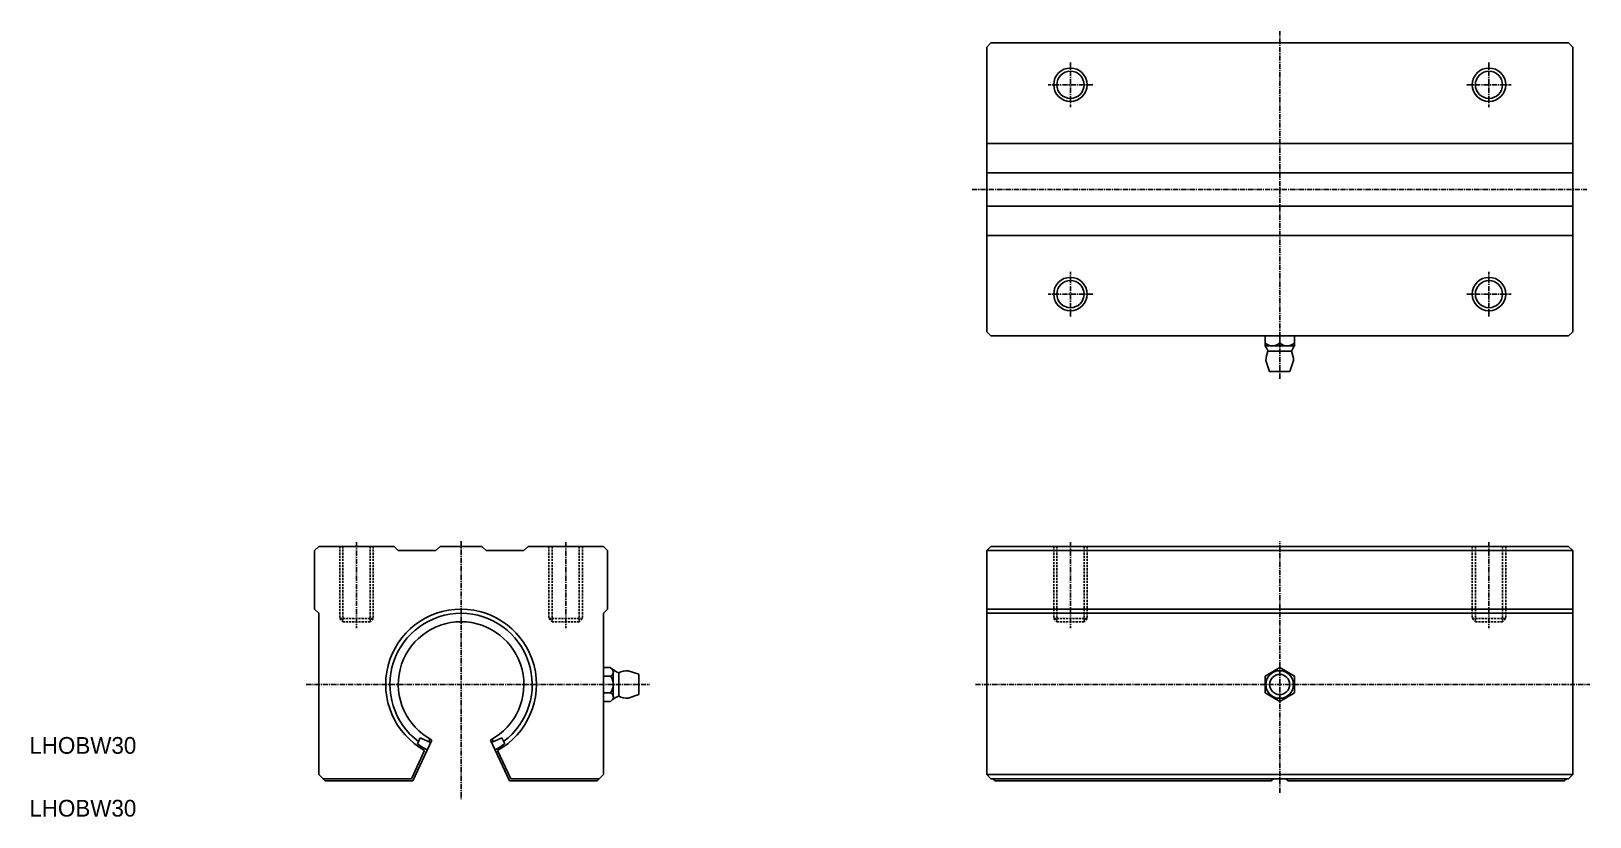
# Model space of a CAD drawing. Extents: x 10 to 383, y 10 to 198.
import ezdxf

# ---------------------------------------------------------------- set-up
doc = ezdxf.new("R2010")
doc.units = 0
doc.linetypes.add('CENTER', pattern=[2, 1.25, -0.25, 0.25, -0.25])
doc.linetypes.add('DASHED', pattern=[0.75, 0.5, -0.25])
doc.layers.get('0').update_dxf_attribs({"linetype": 'CONTINUOUS'})
doc.layers.add('CENTER', color=1, linetype='CENTER')

msp = doc.modelspace()

# ---------------------------------------------------------------- linework, layer by layer
at = {"color": 7, "linetype": 'CONTINUOUS'}
for p, q in [((239.74, 194.8), (238.74, 193.8)), ((238.74, 125.8), (238.74, 193.8)), ((239.74, 194.8), (377.74, 194.8)), ((377.74, 194.8), (378.74, 193.8)), ((378.74, 125.8), (378.74, 193.8)), ((238.74, 170.8), (378.74, 170.8)), ((238.74, 163.8), (378.74, 163.8)), ((238.74, 155.8), (378.74, 155.8)), ((238.74, 148.8), (378.74, 148.8)), ((238.74, 125.8), (239.74, 124.8)), ((239.74, 124.8), (377.74, 124.8)), ((305.24, 122.42), (305.24, 124.8)), ((308.74, 124.8), (308.74, 123.1)), ((312.24, 122.42), (312.24, 124.8)), ((377.74, 124.8), (378.74, 125.8)), ((308.74, 122.42), (305.24, 122.42)), ((311.54, 121.14), (305.94, 121.14)), ((308.74, 122.42), (312.24, 122.42)), ((305.44, 118.9), (306.31, 116.3)), ((311.17, 116.3), (306.31, 116.3)), ((311.17, 116.3), (312.04, 118.9)), ((78.15, 73.55), (79.15, 74.55)), ((97.15, 74.55), (79.15, 74.55)), ((98.15, 73.55), (97.15, 74.55)), ((107.15, 73.55), (108.15, 74.55)), ((118.15, 74.55), (108.15, 74.55)), ((119.15, 73.55), (118.15, 74.55)), ((128.15, 73.55), (129.15, 74.55)), ((147.15, 74.55), (129.15, 74.55)), ((148.15, 73.55), (147.15, 74.55)), ((238.74, 73.55), (239.74, 74.55)), ((239.74, 74.55), (377.74, 74.55)), ((378.74, 73.55), (377.74, 74.55)), ((78.15, 73.55), (78.15, 59.55)), ((107.15, 73.55), (98.15, 73.55)), ((128.15, 73.55), (119.15, 73.55)), ((148.15, 73.55), (148.15, 59.55)), ((238.74, 73.55), (378.74, 73.55)), ((238.74, 73.55), (238.74, 20.05)), ((378.74, 73.55), (378.74, 20.05)), ((79.15, 58.55), (78.15, 59.55)), ((79.15, 58.55), (79.15, 20.05)), ((147.15, 58.55), (148.15, 59.55)), ((147.15, 58.55), (147.15, 20.05)), ((238.74, 59.55), (378.74, 59.55)), ((238.74, 58.55), (378.74, 58.55)), ((147.15, 45.58), (148.85, 45.58)), ((155.65, 43.98), (153.05, 44.85)), ((305.24, 43.57), (308.74, 45.59)), ((308.74, 45.59), (312.24, 43.57)), ((148.85, 43.57), (147.15, 43.57)), ((149.53, 44.48), (149.53, 38.62)), ((150.81, 44.35), (150.81, 38.75)), ((155.65, 43.98), (155.65, 39.12)), ((305.24, 39.53), (305.24, 43.57)), ((312.24, 39.53), (312.24, 43.57)), ((148.85, 39.53), (147.15, 39.53)), ((147.15, 37.52), (148.85, 37.52)), ((148.85, 37.52), (148.85, 37.52)), ((153.05, 38.25), (155.65, 39.12)), ((305.24, 39.53), (308.74, 37.51)), ((308.74, 37.51), (312.24, 39.53)), ((106.15, 28.28), (101.62, 18.55)), ((103.41, 28.83), (102.74, 27.4)), ((105.87, 27.68), (103.41, 28.83)), ((105.71, 28.52), (105.42, 27.89)), ((120.15, 28.28), (124.69, 18.55)), ((120.44, 27.68), (122.9, 28.83)), ((120.59, 28.52), (120.89, 27.89)), ((122.9, 28.83), (123.57, 27.4)), ((104.44, 25.8), (101.3, 19.05)), ((121.87, 25.8), (125.01, 19.05)), ((80.65, 18.55), (79.15, 20.05)), ((101.3, 19.05), (80.15, 19.05)), ((125.01, 19.05), (146.15, 19.05)), ((145.65, 18.55), (147.15, 20.05)), ((238.74, 20.05), (378.74, 20.05)), ((239.74, 19.05), (238.74, 20.05)), ((239.74, 19.05), (377.74, 19.05)), ((240.74, 18.55), (240.24, 19.05)), ((306.74, 18.55), (307.24, 19.05)), ((310.74, 18.55), (310.24, 19.05)), ((376.74, 18.55), (377.24, 19.05)), ((377.74, 19.05), (378.74, 20.05)), ((80.65, 18.55), (101.62, 18.55)), ((145.65, 18.55), (124.69, 18.55)), ((240.74, 18.55), (306.74, 18.55)), ((291.49, 18.55), (291.49, 18.55)), ((306.24, 18.55), (306.24, 18.55)), ((310.74, 18.55), (376.74, 18.55)), ((311.24, 18.55), (311.24, 18.55))]:
    msp.add_line(p, q, dxfattribs=at)
at = {"color": 3, "linetype": 'DASHED'}
for p, q in [((84.15, 74.55), (84.15, 57.3)), ((84.9, 74.55), (84.9, 56.55)), ((91.4, 74.55), (91.4, 56.55)), ((92.15, 74.55), (92.15, 57.3)), ((134.15, 74.55), (134.15, 57.3)), ((134.9, 74.55), (134.9, 56.55)), ((141.4, 74.55), (141.4, 56.55)), ((142.15, 74.55), (142.15, 57.3)), ((254.74, 74.55), (254.74, 57.3)), ((255.49, 74.55), (255.49, 56.55)), ((261.99, 74.55), (261.99, 56.55)), ((262.74, 74.55), (262.74, 57.3)), ((354.74, 74.55), (354.74, 57.3)), ((355.49, 74.55), (355.49, 56.55)), ((361.99, 74.55), (361.99, 56.55)), ((362.74, 74.55), (362.74, 57.3)), ((92.15, 57.3), (84.15, 57.3)), ((84.15, 57.3), (84.9, 56.55)), ((91.4, 56.55), (84.9, 56.55)), ((92.15, 57.3), (91.4, 56.55)), ((134.15, 57.3), (142.15, 57.3)), ((134.15, 57.3), (134.9, 56.55)), ((134.9, 56.55), (141.4, 56.55)), ((142.15, 57.3), (141.4, 56.55)), ((254.74, 57.3), (262.74, 57.3)), ((254.74, 57.3), (255.49, 56.55)), ((255.49, 56.55), (261.99, 56.55)), ((262.74, 57.3), (261.99, 56.55)), ((362.74, 57.3), (354.74, 57.3)), ((354.74, 57.3), (355.49, 56.55)), ((361.99, 56.55), (355.49, 56.55)), ((362.74, 57.3), (361.99, 56.55))]:
    msp.add_line(p, q, dxfattribs=at)
at = {"color": 3, "linetype": 'CONTINUOUS'}
for centre in [(258.74, 184.8), (358.74, 184.8), (258.74, 134.8), (358.74, 134.8)]:
    msp.add_circle(centre, 4, dxfattribs=at)
at = {"color": 7, "linetype": 'CONTINUOUS'}
for centre, radius in [((258.74, 184.8), 3.25), ((358.74, 184.8), 3.25), ((258.74, 134.8), 3.25), ((358.74, 134.8), 3.25), ((308.74, 41.55), 3.3), ((308.74, 41.55), 2.4)]:
    msp.add_circle(centre, radius, dxfattribs=at)
for centre, radius, start, end in [((306.99, 125.01), 2.59, 227.4445, 312.5555), ((310.49, 125.01), 2.59, 227.4445, 312.5555), ((301.32, 119.45), 4.92, 20.1737, 37.2175), ((310.7, 118.91), 5.26, 154.8166, 180.0935), ((316.16, 119.45), 4.92, 142.7825, 159.8263), ((306.78, 118.91), 5.26, 359.9065, 25.1838), ((113.15, 41.55), 18, 298.9422, 241.0578), ((113.15, 41.55), 17, 306.7354, 233.2646), ((113.15, 41.55), 15, 297.8181, 242.1819), ((148.55, 44.53), 1, 287.548, 42.7494), ((152.95, 49.95), 6, 227.0936, 249.0427), ((153.05, 39.59), 5.26, 89.9065, 115.1838), ((146.2, 41.55), 3.33, 322.6627, 37.3373), ((148.46, 38.53), 1.08, 328.3588, 68.5342), ((152.95, 33.15), 6, 110.9573, 133.1709), ((153.05, 43.51), 5.26, 244.8166, 270.0935), ((111.9, 39.38), 15.08, 232.5913, 243.0217), ((114.4, 39.38), 15.08, 296.9783, 307.4087)]:
    msp.add_arc(centre, radius, start, end, dxfattribs=at)
at = {"layer": 'CENTER', "color": 1, "linetype": 'CENTER'}
for p, q in [((308.74, 114.56), (308.74, 197.6)), ((258.74, 190.12), (258.74, 179.48)), ((358.74, 190.12), (358.74, 179.48)), ((264.06, 184.8), (253.42, 184.8)), ((353.42, 184.8), (364.06, 184.8)), ((235.23, 159.8), (382.15, 159.8)), ((258.74, 129.48), (258.74, 140.12)), ((358.74, 129.48), (358.74, 140.12)), ((264.06, 134.8), (253.42, 134.8)), ((353.42, 134.8), (364.06, 134.8)), ((88.15, 75.55), (88.15, 54.99)), ((113.15, 75.8), (113.15, 14.14)), ((138.15, 75.55), (138.15, 54.99)), ((258.74, 75.55), (258.74, 54.99)), ((308.74, 15.65), (308.74, 75.74)), ((358.74, 75.55), (358.74, 54.99)), ((76.15, 41.55), (158.24, 41.55)), ((236.04, 41.55), (382.84, 41.55))]:
    msp.add_line(p, q, dxfattribs=at)

# ---------------------------------------------------------------- texts
at = {"color": 7, "linetype": 'CONTINUOUS'}
for p in [(10, 25), (10, 10)]:
    msp.add_text('LHOBW30', height=4, dxfattribs=at).set_placement(p)

doc.saveas('drawing.dxf')
